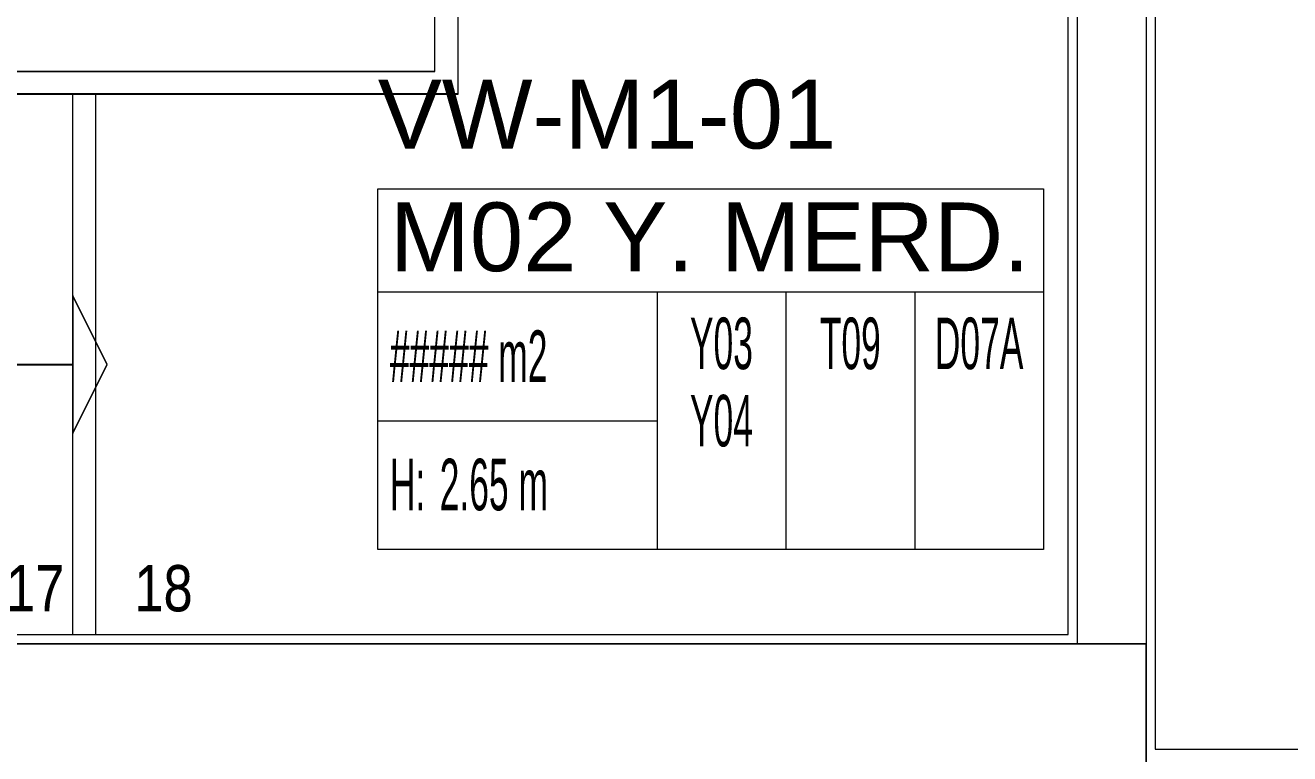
# Model space of a CAD drawing. Extents: x -3709 to 34975, y -230 to 8245.
# Drawn here: x 10151.2 to 10427.2, y 3558.5 to 3717.5 of the extents above; entities that cross this region are included whole.
import ezdxf
from ezdxf.enums import TextEntityAlignment as Align

# ---------------------------------------------------------------- set-up
doc = ezdxf.new("R2010")
doc.units = 0
doc.linetypes.add('DOT2', pattern=[0.125, 0, -0.125])
doc.layers.get('0').update_dxf_attribs({"color": 9, "lineweight": 9})
for name, color, linetype, lineweight in [('00', 9, 'Continuous', 9), ('01', 9, 'Continuous', 9), ('14', 9, 'Continuous', 9), ('19', 9, 'Continuous', 9), ('19D', 9, 'DOT2', 9), ('21', 9, 'Continuous', 9), ('21_MAHAL', 9, 'Continuous', 9)]:
    doc.layers.add(name, color=color, linetype=linetype, lineweight=lineweight)
doc.styles.add('Arial', font='arial.ttf', dxfattribs={"height": 2.5})
doc.styles.add('MuuM_TEXT-STANDART', font='ARIALN.TTF')

# ---------------------------------------------------------------- blocks, each defined once
blk = doc.blocks.new('0_arrowstairs')
blk.add_lwpolyline([(0, 0), (0, -30), (15, 0), (0, 30)], close=True)
blk = doc.blocks.new('*U521')
blk.add_lwpolyline([(0, 0), (0, 392)])
blk.add_circle((0, 0), 5)
at = {"rotation": 90}
blk.add_blockref('0_arrowstairs', (0, 392), dxfattribs=at)
blk = doc.blocks.new('merd.1.mekanik')
at = {"layer": '19', "linetype": 'Continuous'}
for points in [[(9324.71, 497.5), (9243.97, 497.5), (9243.97, 477.5), (9243.97, 477.5), (9518.97, 477.5), (9518.97, 492.5), (9523.97, 492.5), (9523.97, 472.5), (9518.97, 472.5), (9238.97, 472.5), (9238.97, 472.5), (9238.97, 502.5), (9322.38, 502.5)], [(9439.97, 354.5), (9439.97, 472.5)]]:
    blk.add_lwpolyline(points, dxfattribs=at)
at = {"layer": '19D'}
blk.add_lwpolyline([(9444.97, 354.5), (9444.97, 472.5)], dxfattribs=at)
at = {"layer": '19', "xscale": 0.5, "yscale": 0.5, "zscale": 0.5, "rotation": 270}
blk.add_blockref('*U521', (9243.97, 413.5), dxfattribs=at)
at = {"layer": '21', "style": 'MuuM_TEXT-STANDART'}
for s, p in [('17', (9438.11, 369.67)), ('18', (9466.11, 369.67))]:
    blk.add_text(s, height=10, dxfattribs=at).set_placement(p, align=Align.TOP_RIGHT)
blk = doc.blocks.new('0_roomno2')
blk.add_lwpolyline([(19.375, -10.5), (0, -10.5), (0, 0), (19.375, 0)], close=True)
for points in [[(0, -3), (19.375, -3)], [(8.125, -3), (8.125, -10.5)], [(11.875, -3), (11.875, -10.5)], [(15.625, -3), (15.625, -10.5)], [(0, -6.75), (8.125, -6.75)]]:
    blk.add_lwpolyline(points)
at = {"style": 'MuuM_TEXT-STANDART', "width": 0.6}
blk.add_text('H:', height=1.5, dxfattribs=at).set_placement((0.35, -8.608), align=Align.MIDDLE_LEFT)
at = {"style": 'Arial'}
blk.add_attdef('ODANO', (0, 1.17), '', height=2, dxfattribs=at)
blk.add_attdef('MEKANADI', text='', height=2, dxfattribs=at).set_placement((0.35, -3), align=Align.BOTTOM_LEFT)
at = {"style": 'MuuM_TEXT-STANDART', "width": 0.6}
for tag, p in [('YER01', (10, -4.5)), ('TAVAN01', (13.75, -4.5)), ('DUVAR01', (17.5, -4.5)), ('YER02', (10, -6.75)), ('TAVAN02', (13.75, -6.75)), ('DUVAR02', (17.5, -6.75)), ('YER03', (10, -9)), ('TAVAN03', (13.75, -9)), ('DUVAR03', (17.5, -9))]:
    blk.add_attdef(tag, text='', height=1.5, dxfattribs=at).set_placement(p, align=Align.MIDDLE_CENTER)
for tag, p in [('M2', (0.35, -4.875)), ('TEMIZTAVANYUKSEKLIGI', (1.8, -8.608))]:
    blk.add_attdef(tag, text='', height=1.5, dxfattribs=at).set_placement(p, align=Align.MIDDLE_LEFT)

msp = doc.modelspace()

# ---------------------------------------------------------------- linework, layer by layer
at = {"layer": '00'}
msp.add_lwpolyline([(10380.84, 3582.5), (10380.84, 3727.5), (10395.84, 3727.5), (10395.84, 3582.6), (10395.84, 3582.6), (10395.84, 3582.6), (10395.84, 3582.6), (10395.84, 3582.5)], close=True, dxfattribs=at)
at = {"layer": '01'}
for points in [[(10395.84, 3852.5), (9845.84, 3852.5), (9845.84, 3582.5), (10395.84, 3582.5), (10395.84, 3542.5), (9795.84, 3542.5), (9795.84, 3892.5), (10395.84, 3892.5)], [(10395.84, 3892.5), (9795.84, 3892.5), (9795.84, 3542.5), (10395.84, 3542.5), (10395.84, 3582.5), (9845.84, 3582.5), (9845.84, 3852.5), (10395.84, 3852.5)]]:
    msp.add_lwpolyline(points, close=True, dxfattribs=at)
at = {"layer": '14'}
msp.add_lwpolyline([(10593.84, 3875.5), (10397.84, 3875.5), (10397.84, 3835.5), (10378.84, 3835.5), (10378.84, 3850.5), (9847.84, 3850.5), (9847.84, 3584.5), (10378.84, 3584.5), (10378.84, 3729.5), (10397.84, 3729.5), (10397.84, 3559.5), (10397.84, 3559.5), (10397.84, 3559.5), (10397.84, 3559.5), (10397.84, 3559.5), (10532.84, 3559.5)], dxfattribs=at)

# ---------------------------------------------------------------- block references
for p in [(721.61, 3230), (721.61, 3229.9)]:
    msp.add_blockref('merd.1.mekanik', p)
at = {"layer": '21_MAHAL'}
ref = msp.add_blockref('0_roomno2', (10228.14, 3681.82), dxfattribs=dict(at, xscale=7.5, yscale=7.5, zscale=7.5))
ref.add_attrib('ODANO', 'VW-M1-01', (10228.14, 3690.6), dxfattribs={"layer": '0', "height": 15, "style": 'Arial'})
ref.add_attrib('MEKANADI', 'M02 Y. MERD.', dxfattribs={"layer": '0', "height": 15, "style": 'Arial'}).set_placement((10230.77, 3659.32), align=Align.BOTTOM_LEFT)
ref.add_attrib('M2', '##### m2', dxfattribs={"layer": '0', "height": 11.25, "style": 'MuuM_TEXT-STANDART', "width": 0.6}).set_placement((10230.77, 3645.26), align=Align.MIDDLE_LEFT)
ref.add_attrib('TEMIZTAVANYUKSEKLIGI', '2.65 m', dxfattribs={"layer": '0', "height": 11.25, "style": 'MuuM_TEXT-STANDART', "width": 0.6}).set_placement((10241.64, 3617.26), align=Align.MIDDLE_LEFT)
ref.add_attrib('YER01', 'Y03', dxfattribs={"layer": '0', "height": 11.25, "style": 'MuuM_TEXT-STANDART', "width": 0.6}).set_placement((10303.14, 3648.07), align=Align.MIDDLE_CENTER)
ref.add_attrib('TAVAN01', 'T09', dxfattribs={"layer": '0', "height": 11.25, "style": 'MuuM_TEXT-STANDART', "width": 0.6}).set_placement((10331.27, 3648.07), align=Align.MIDDLE_CENTER)
ref.add_attrib('DUVAR01', 'D07A', dxfattribs={"layer": '0', "height": 11.25, "style": 'MuuM_TEXT-STANDART', "width": 0.6}).set_placement((10359.39, 3648.07), align=Align.MIDDLE_CENTER)
ref.add_attrib('YER02', 'Y04', dxfattribs={"layer": '0', "height": 11.25, "style": 'MuuM_TEXT-STANDART', "width": 0.6}).set_placement((10303.14, 3631.2), align=Align.MIDDLE_CENTER)

doc.saveas('drawing.dxf')
